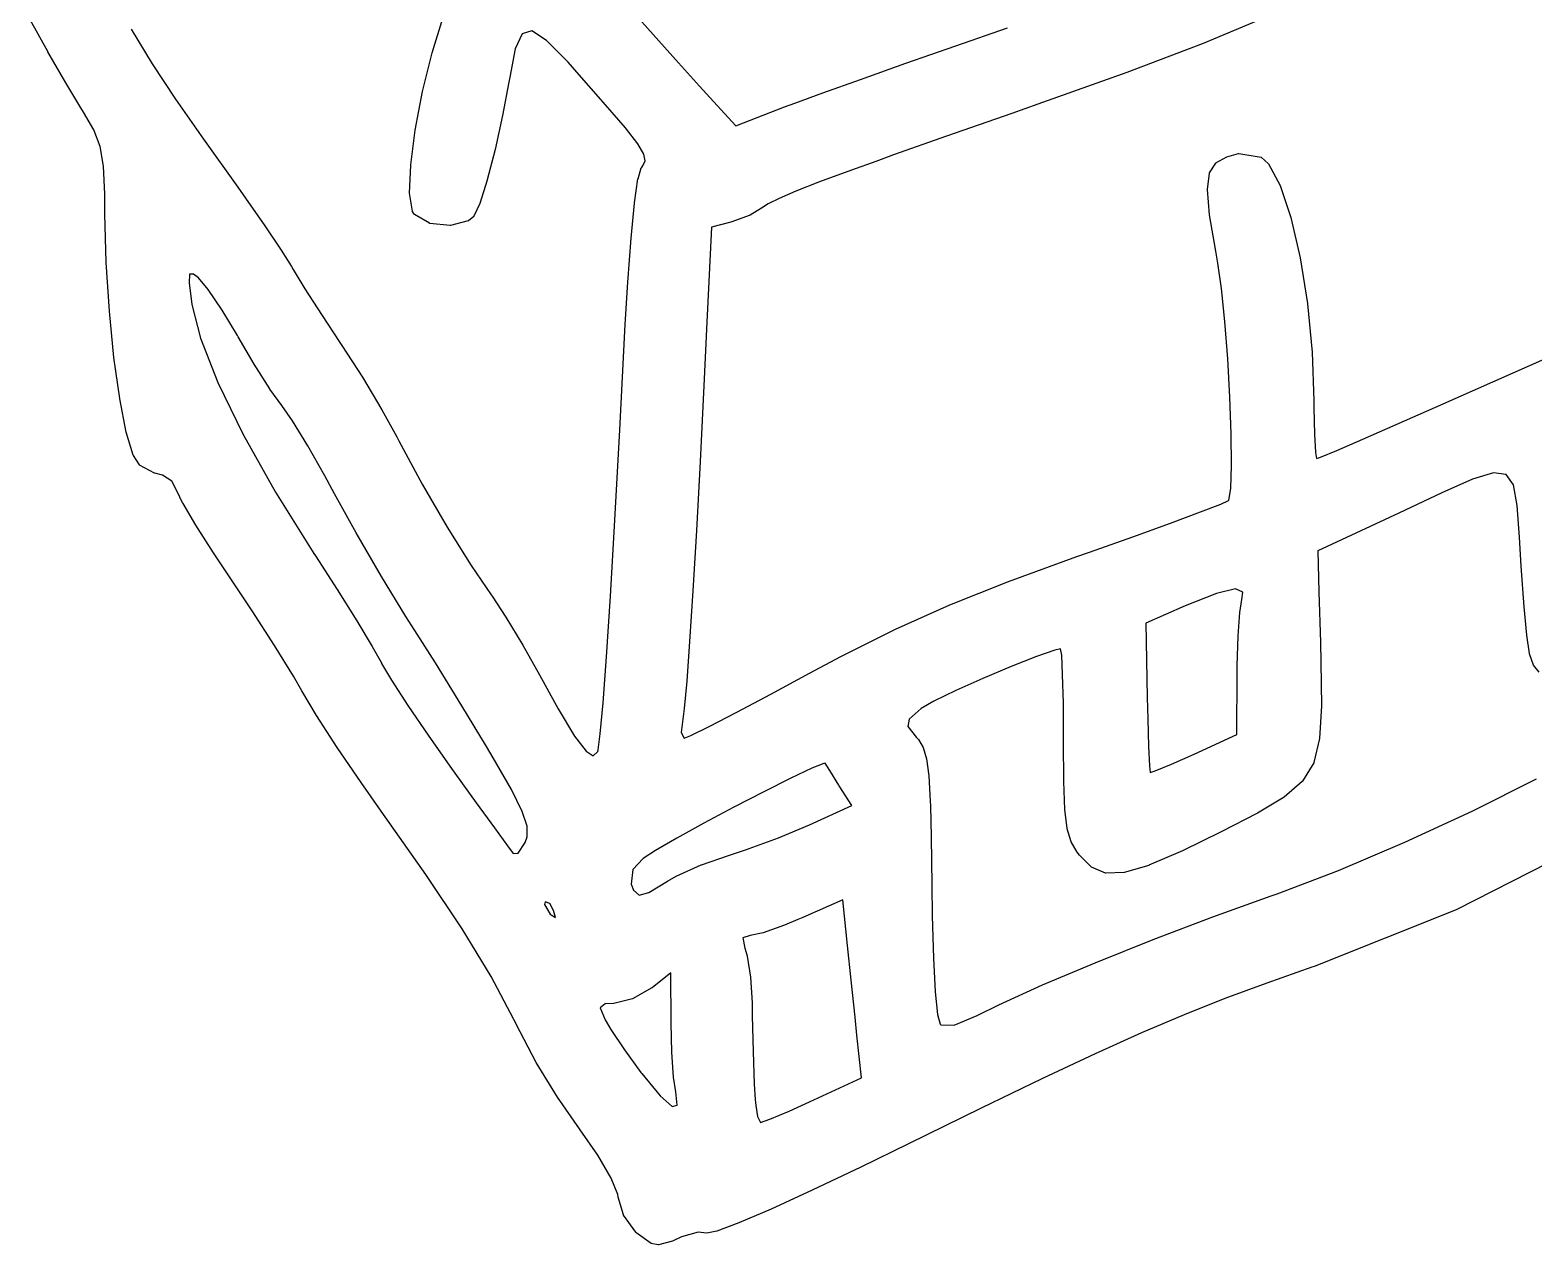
# Model space of a CAD drawing. Extents: x 42 to 258, y -102 to -28.
# Drawn here: x 148.37 to 161.02, y -67 to -56.78 of the extents above; entities that cross this region are included whole.
import ezdxf

# ---------------------------------------------------------------- set-up
doc = ezdxf.new("R2010")
doc.units = 0
doc.header["$MEASUREMENT"] = 0
doc.layers.add('BLACK', color=7, linetype='CONTINUOUS')

msp = doc.modelspace()

# ---------------------------------------------------------------- linework, layer by layer
at = {"layer": 'Black'}
for p, q in [((153.396, -56.5722), (153.612, -56.8151)), ((148.521, -56.9586), (148.371, -56.6921)), ((149.22, -56.7692), (149.399, -57.0606)), ((151.751, -56.969), (151.845, -56.6693)), ((156.155, -56.9093), (156.589, -56.7578)), ((158.792, -56.6585), (158.236, -56.8892)), ((152.509, -56.8078), (152.451, -56.9355)), ((152.59, -56.7848), (152.509, -56.8078)), ((152.714, -56.8641), (152.59, -56.7848)), ((152.895, -57.0483), (152.714, -56.8641)), ((153.612, -56.8151), (153.824, -57.0528)), ((158.236, -56.8893), (157.594, -57.1342)), ((158.236, -56.8892), (158.236, -56.8892)), ((158.236, -56.8892), (158.236, -56.8893)), ((148.521, -56.9587), (148.521, -56.9586)), ((148.673, -57.2216), (148.521, -56.9587)), ((148.521, -56.9587), (148.521, -56.9587)), ((151.671, -57.2945), (151.751, -56.9693)), ((151.751, -56.9692), (151.751, -56.969)), ((151.751, -56.9693), (151.751, -56.9692)), ((152.451, -56.9355), (152.405, -57.1726)), ((155.736, -57.0566), (156.155, -56.9093)), ((156.155, -56.9093), (156.155, -56.9093)), ((156.155, -56.9093), (156.155, -56.9093)), ((149.399, -57.0606), (149.595, -57.3585)), ((152.969, -57.1307), (152.895, -57.0483)), ((153.211, -57.4046), (152.969, -57.1307)), ((153.824, -57.0528), (153.824, -57.0528)), ((153.824, -57.0528), (154.001, -57.2496)), ((155.355, -57.1917), (155.736, -57.0566)), ((155.736, -57.0566), (155.736, -57.0566)), ((155.736, -57.0566), (155.736, -57.0566)), ((157.594, -57.1342), (156.846, -57.4012)), ((157.594, -57.1342), (157.594, -57.1342)), ((157.594, -57.1342), (157.594, -57.1342)), ((148.673, -57.2217), (148.673, -57.2216)), ((148.673, -57.2216), (148.673, -57.2216)), ((148.799, -57.4322), (148.673, -57.2217)), ((152.398, -57.2166), (152.345, -57.4954)), ((152.405, -57.1726), (152.398, -57.2164)), ((152.398, -57.2164), (152.398, -57.2165)), ((152.398, -57.2165), (152.398, -57.2166)), ((154.001, -57.2496), (154.001, -57.2496)), ((154.001, -57.2496), (154.118, -57.3784)), ((155.036, -57.3062), (155.355, -57.1917)), ((155.355, -57.1917), (155.355, -57.1917)), ((155.355, -57.1917), (155.355, -57.1917)), ((149.595, -57.3585), (149.828, -57.6943)), ((151.61, -57.6179), (151.671, -57.2948)), ((151.671, -57.2947), (151.671, -57.2945)), ((151.671, -57.2948), (151.671, -57.2947)), ((153.378, -57.6001), (153.211, -57.4046)), ((154.118, -57.3784), (154.306, -57.582)), ((154.716, -57.424), (154.801, -57.3921)), ((154.801, -57.3921), (155.036, -57.3062)), ((154.801, -57.3921), (154.801, -57.3921)), ((154.801, -57.3921), (154.801, -57.3921)), ((155.036, -57.3062), (155.036, -57.3062)), ((155.036, -57.3062), (155.036, -57.3062)), ((156.846, -57.4012), (156.627, -57.4775)), ((156.846, -57.4012), (156.846, -57.4012)), ((156.846, -57.4012), (156.846, -57.4012)), ((148.799, -57.4323), (148.799, -57.4322)), ((148.799, -57.4322), (148.799, -57.4322)), ((148.82, -57.4666), (148.799, -57.4323)), ((148.907, -57.6165), (148.82, -57.4666)), ((152.345, -57.4956), (152.281, -57.7802)), ((152.345, -57.4954), (152.345, -57.4955)), ((152.345, -57.4955), (152.345, -57.4956)), ((154.306, -57.582), (154.716, -57.424)), ((154.716, -57.424), (154.716, -57.424)), ((154.716, -57.424), (154.716, -57.424)), ((156.627, -57.4775), (156.076, -57.6701)), ((148.96, -57.7554), (148.907, -57.6165)), ((151.572, -57.9116), (151.61, -57.6182)), ((151.61, -57.618), (151.61, -57.6179)), ((151.61, -57.6182), (151.61, -57.618)), ((153.482, -57.7333), (153.378, -57.6001)), ((148.988, -57.9227), (148.96, -57.7554)), ((149.828, -57.6943), (149.828, -57.6943)), ((149.828, -57.6943), (150.118, -58.0996)), ((152.281, -57.7803), (152.214, -58.0381)), ((152.281, -57.7802), (152.281, -57.7803)), ((152.281, -57.7803), (152.281, -57.7803)), ((153.533, -57.82), (153.482, -57.7333)), ((156.076, -57.6701), (155.631, -57.8276)), ((156.076, -57.6701), (156.076, -57.6701)), ((151.562, -58.1482), (151.572, -57.912)), ((151.572, -57.9118), (151.572, -57.9116)), ((151.572, -57.912), (151.572, -57.9118)), ((153.512, -57.9352), (153.525, -57.9186)), ((153.525, -57.9186), (153.544, -57.8758)), ((153.544, -57.8758), (153.533, -57.82)), ((155.482, -57.8811), (155.279, -57.9544)), ((155.631, -57.8276), (155.482, -57.8811)), ((155.482, -57.8811), (155.482, -57.8811)), ((158.289, -57.9784), (158.341, -57.8952)), ((158.341, -57.8952), (158.342, -57.895)), ((158.342, -57.8943), (158.343, -57.894)), ((158.342, -57.8947), (158.342, -57.8943)), ((158.342, -57.895), (158.342, -57.8947)), ((158.343, -57.8936), (158.434, -57.8426)), ((158.343, -57.8938), (158.343, -57.8936)), ((158.343, -57.894), (158.343, -57.8938)), ((158.434, -57.8426), (158.435, -57.8424)), ((158.435, -57.8421), (158.533, -57.816)), ((158.435, -57.8424), (158.435, -57.8421)), ((158.533, -57.816), (158.533, -57.8159)), ((158.533, -57.8159), (158.533, -57.8159)), ((158.533, -57.8159), (158.534, -57.8159)), ((158.534, -57.8159), (158.535, -57.8158)), ((158.535, -57.8158), (158.535, -57.8158)), ((158.535, -57.8158), (158.535, -57.8158)), ((158.535, -57.8158), (158.722, -57.8451)), ((158.722, -57.8451), (158.722, -57.8453)), ((158.722, -57.8453), (158.723, -57.8454)), ((158.723, -57.8454), (158.723, -57.8455)), ((158.723, -57.8455), (158.723, -57.8456)), ((158.723, -57.8456), (158.724, -57.846)), ((158.724, -57.846), (158.724, -57.8463)), ((158.724, -57.8463), (158.785, -57.9022)), ((158.785, -57.9022), (158.786, -57.9029)), ((158.786, -57.9029), (158.786, -57.9035)), ((158.786, -57.9035), (158.882, -58.0831)), ((148.999, -58.1578), (148.988, -57.9227)), ((152.214, -58.0383), (152.152, -58.2364)), ((152.214, -58.0381), (152.214, -58.0382)), ((152.214, -58.0382), (152.214, -58.0383)), ((153.454, -58.2314), (153.483, -58.0294)), ((153.483, -58.0294), (153.484, -58.0291)), ((153.484, -58.0287), (153.511, -57.9368)), ((153.484, -58.0291), (153.484, -58.0287)), ((153.511, -57.936), (153.512, -57.9353)), ((153.511, -57.9367), (153.511, -57.936)), ((153.511, -57.9368), (153.511, -57.9367)), ((153.511, -57.9368), (153.511, -57.9368)), ((153.512, -57.9353), (153.512, -57.9352)), ((153.512, -57.9352), (153.512, -57.9352)), ((155.279, -57.9544), (155.009, -58.0546)), ((155.279, -57.9544), (155.279, -57.9544)), ((158.271, -58.1172), (158.288, -57.9805)), ((158.288, -57.9788), (158.289, -57.9786)), ((158.288, -57.9794), (158.288, -57.9788)), ((158.288, -57.98), (158.288, -57.9794)), ((158.288, -57.9803), (158.288, -57.98)), ((158.288, -57.9805), (158.288, -57.9803)), ((158.289, -57.9786), (158.289, -57.9784)), ((149, -58.3214), (148.999, -58.1578)), ((150.118, -58.0996), (150.118, -58.0996)), ((150.118, -58.0996), (150.183, -58.1904)), ((151.562, -58.1487), (151.562, -58.1482)), ((151.562, -58.1492), (151.562, -58.1487)), ((151.587, -58.3005), (151.562, -58.1492)), ((154.81, -58.1327), (154.67, -58.1927)), ((155.009, -58.0546), (154.81, -58.1327)), ((158.271, -58.1177), (158.271, -58.1172)), ((158.271, -58.1182), (158.271, -58.1177)), ((158.29, -58.3297), (158.271, -58.1182)), ((158.882, -58.0831), (158.882, -58.0835)), ((158.882, -58.0835), (158.882, -58.0838)), ((158.882, -58.0838), (158.972, -58.3541)), ((150.183, -58.1904), (150.183, -58.1904)), ((150.183, -58.1904), (150.183, -58.1904)), ((150.183, -58.1904), (150.346, -58.4245)), ((152.152, -58.237), (152.103, -58.3427)), ((152.152, -58.2364), (152.152, -58.2367)), ((152.152, -58.2367), (152.152, -58.237)), ((153.425, -58.5269), (153.454, -58.2317)), ((153.454, -58.2316), (153.454, -58.2314)), ((153.454, -58.2317), (153.454, -58.2316)), ((154.523, -58.2763), (154.427, -58.3336)), ((154.578, -58.2391), (154.523, -58.2762)), ((154.523, -58.2762), (154.523, -58.2762)), ((154.523, -58.2762), (154.523, -58.2763)), ((154.67, -58.1927), (154.578, -58.2391)), ((149.001, -58.3214), (149, -58.3214)), ((149.011, -58.7315), (149.001, -58.3214)), ((149.001, -58.3214), (149.001, -58.3214)), ((150.346, -58.4245), (150.346, -58.4245)), ((150.346, -58.4245), (150.346, -58.4246)), ((151.587, -58.3006), (151.587, -58.3005)), ((151.587, -58.3014), (151.587, -58.3006)), ((151.587, -58.3006), (151.587, -58.3006)), ((151.587, -58.3022), (151.587, -58.3014)), ((151.587, -58.3023), (151.587, -58.3022)), ((151.587, -58.3022), (151.587, -58.3022)), ((151.602, -58.3268), (151.587, -58.3023)), ((151.602, -58.3271), (151.602, -58.3268)), ((151.602, -58.3274), (151.602, -58.3271)), ((151.602, -58.3277), (151.602, -58.3274)), ((151.603, -58.3281), (151.602, -58.3277)), ((151.603, -58.3283), (151.603, -58.3281)), ((151.603, -58.3286), (151.603, -58.3283)), ((151.73, -58.4025), (151.603, -58.3286)), ((151.73, -58.4026), (151.73, -58.4025)), ((151.73, -58.4025), (151.73, -58.4025)), ((151.731, -58.4028), (151.73, -58.4026)), ((151.732, -58.4031), (151.731, -58.4028)), ((151.903, -58.4215), (151.732, -58.4031)), ((151.732, -58.4031), (151.732, -58.4031)), ((151.732, -58.4031), (151.732, -58.4031)), ((151.904, -58.4214), (151.903, -58.4215)), ((151.903, -58.4215), (151.903, -58.4215)), ((151.903, -58.4215), (151.903, -58.4215)), ((151.905, -58.4214), (151.904, -58.4214)), ((152.056, -58.3821), (151.905, -58.4214)), ((151.905, -58.4214), (151.905, -58.4214)), ((151.905, -58.4214), (151.905, -58.4214)), ((152.057, -58.3817), (152.056, -58.382)), ((152.056, -58.382), (152.056, -58.382)), ((152.056, -58.382), (152.056, -58.3821)), ((152.058, -58.3812), (152.057, -58.3813)), ((152.057, -58.3813), (152.057, -58.3814)), ((152.057, -58.3814), (152.057, -58.3817)), ((152.102, -58.3445), (152.058, -58.3812)), ((152.103, -58.3436), (152.102, -58.3441)), ((152.102, -58.3441), (152.102, -58.3443)), ((152.102, -58.3443), (152.102, -58.3445)), ((152.103, -58.3427), (152.103, -58.3429)), ((152.103, -58.3429), (152.103, -58.3432)), ((152.103, -58.3432), (152.103, -58.3436)), ((154.264, -58.3934), (154.1, -58.4347)), ((154.265, -58.3932), (154.264, -58.3934)), ((154.426, -58.334), (154.265, -58.3932)), ((154.265, -58.3932), (154.265, -58.3932)), ((154.427, -58.3336), (154.426, -58.3338)), ((154.426, -58.3338), (154.426, -58.334)), ((158.29, -58.3299), (158.29, -58.3297)), ((158.29, -58.3301), (158.29, -58.3299)), ((158.341, -58.6379), (158.29, -58.3301)), ((158.972, -58.3541), (158.972, -58.3543)), ((158.972, -58.3543), (158.972, -58.3545)), ((158.972, -58.3545), (159.05, -58.6931)), ((150.346, -58.4246), (150.482, -58.6286)), ((153.397, -58.8986), (153.425, -58.527)), ((153.425, -58.527), (153.425, -58.5269)), ((153.425, -58.527), (153.425, -58.527)), ((154.1, -58.4347), (154.063, -59.2352)), ((150.482, -58.6286), (150.482, -58.6287)), ((150.482, -58.6287), (150.482, -58.6287)), ((150.482, -58.6287), (150.568, -58.7666)), ((158.341, -58.638), (158.341, -58.6379)), ((158.341, -58.6379), (158.341, -58.6379)), ((158.359, -58.7383), (158.341, -58.638)), ((149.011, -58.7316), (149.011, -58.7315)), ((149.011, -58.7317), (149.011, -58.7316)), ((149.038, -59.1421), (149.011, -58.7317)), ((150.568, -58.7666), (150.568, -58.7667)), ((150.568, -58.7667), (150.568, -58.7668)), ((150.568, -58.7668), (150.582, -58.7921)), ((150.582, -58.7921), (150.681, -58.9536)), ((158.391, -58.9516), (158.359, -58.7383)), ((159.05, -58.6931), (159.05, -58.6933)), ((159.05, -58.6933), (159.05, -58.6935)), ((159.05, -58.6935), (159.112, -59.078)), ((149.713, -58.8293), (149.709, -58.9037)), ((149.709, -58.9037), (149.732, -59.086)), ((149.744, -58.8305), (149.713, -58.8293)), ((149.786, -58.8621), (149.744, -58.8305)), ((149.869, -58.9596), (149.786, -58.8621)), ((153.376, -59.2536), (153.397, -58.8987)), ((153.397, -58.8987), (153.397, -58.8986)), ((153.397, -58.8987), (153.397, -58.8987)), ((149.986, -59.1332), (149.869, -58.9596)), ((150.681, -58.9536), (150.821, -59.1708)), ((158.419, -59.2284), (158.391, -58.9516)), ((149.038, -59.1422), (149.038, -59.1421)), ((149.076, -59.5312), (149.038, -59.1422)), ((149.038, -59.1422), (149.038, -59.1422)), ((149.732, -59.086), (149.803, -59.368)), ((150.114, -59.346), (149.986, -59.1332)), ((150.821, -59.1708), (150.976, -59.4042)), ((159.112, -59.078), (159.112, -59.0782)), ((159.112, -59.0782), (159.112, -59.0783)), ((159.112, -59.0783), (159.152, -59.4865)), ((153.33, -60.1389), (153.376, -59.2536)), ((153.376, -59.2536), (153.376, -59.2536)), ((153.376, -59.2536), (153.376, -59.2536)), ((154.063, -59.2352), (154.037, -59.7686)), ((154.063, -59.2352), (154.063, -59.2352)), ((158.443, -59.5421), (158.419, -59.2284)), ((149.803, -59.368), (149.95, -59.7412)), ((150.12, -59.3577), (150.114, -59.346)), ((150.12, -59.3578), (150.12, -59.3577)), ((150.255, -59.5876), (150.12, -59.3578)), ((150.12, -59.3578), (150.12, -59.3578)), ((150.976, -59.4042), (150.976, -59.4042)), ((150.976, -59.4042), (150.993, -59.4301)), ((150.993, -59.4301), (150.993, -59.4301)), ((150.993, -59.4301), (150.993, -59.4301)), ((150.993, -59.4301), (151.165, -59.697)), ((149.076, -59.5313), (149.076, -59.5312)), ((149.076, -59.5314), (149.076, -59.5313)), ((149.125, -59.8773), (149.076, -59.5314)), ((158.46, -59.866), (158.443, -59.5421)), ((159.152, -59.4865), (159.152, -59.4867)), ((159.152, -59.4867), (159.152, -59.4868)), ((159.152, -59.4868), (159.167, -59.8962)), ((160.184, -59.9518), (161.158, -59.521)), ((150.255, -59.5877), (150.255, -59.5876)), ((150.255, -59.5878), (150.255, -59.5877)), ((150.388, -59.796), (150.255, -59.5878)), ((149.95, -59.7412), (150.163, -60.1787)), ((150.388, -59.7961), (150.388, -59.796)), ((150.388, -59.7962), (150.388, -59.7961)), ((150.489, -59.9359), (150.388, -59.7962)), ((151.165, -59.697), (151.165, -59.6971)), ((151.165, -59.6971), (151.165, -59.6972)), ((151.165, -59.6972), (151.33, -59.9716)), ((154.037, -59.7686), (154.005, -60.4064)), ((154.037, -59.7686), (154.037, -59.7686)), ((154.037, -59.7686), (154.037, -59.7686)), ((149.125, -59.8774), (149.125, -59.8773)), ((149.125, -59.8776), (149.125, -59.8774)), ((149.18, -60.1585), (149.125, -59.8776)), ((150.579, -60.0651), (150.489, -59.9359)), ((158.471, -60.1738), (158.46, -59.866)), ((159.167, -59.8962), (159.167, -59.8963)), ((159.167, -59.8963), (159.167, -59.8964)), ((159.167, -59.8964), (159.167, -59.9544)), ((150.706, -60.2734), (150.579, -60.0651)), ((151.33, -59.9716), (151.33, -59.9717)), ((151.33, -59.9717), (151.33, -59.9718)), ((151.33, -59.9718), (151.455, -60.1983)), ((159.167, -59.9544), (159.172, -60.175)), ((159.859, -60.0946), (160.184, -59.9518)), ((149.18, -60.1587), (149.18, -60.1585)), ((149.18, -60.159), (149.18, -60.1587)), ((149.239, -60.3532), (149.18, -60.159)), ((150.163, -60.1787), (150.435, -60.6637)), ((153.288, -60.9004), (153.33, -60.1389)), ((158.474, -60.4386), (158.471, -60.1738)), ((159.172, -60.175), (159.18, -60.3295)), ((159.578, -60.2174), (159.859, -60.0946)), ((159.859, -60.0946), (159.859, -60.0946)), ((150.85, -60.5263), (150.706, -60.2734)), ((151.455, -60.1983), (151.455, -60.1984)), ((151.455, -60.1984), (151.455, -60.1985)), ((151.455, -60.1985), (151.473, -60.2326)), ((151.473, -60.2326), (151.668, -60.596)), ((159.221, -60.3697), (159.359, -60.312)), ((159.359, -60.312), (159.578, -60.2174)), ((159.359, -60.312), (159.359, -60.312)), ((159.578, -60.2174), (159.578, -60.2174)), ((149.239, -60.3538), (149.239, -60.3532)), ((149.24, -60.3544), (149.239, -60.3538)), ((149.29, -60.4353), (149.24, -60.3544)), ((149.291, -60.4356), (149.29, -60.4353)), ((149.291, -60.436), (149.291, -60.4356)), ((149.291, -60.4362), (149.291, -60.436)), ((149.292, -60.4366), (149.291, -60.4362)), ((149.292, -60.4368), (149.292, -60.4366)), ((149.292, -60.437), (149.292, -60.4368)), ((149.418, -60.5046), (149.292, -60.437)), ((154.005, -60.4064), (153.974, -60.985)), ((154.005, -60.4064), (154.005, -60.4064)), ((154.005, -60.4064), (154.005, -60.4064)), ((158.468, -60.6339), (158.474, -60.4386)), ((159.18, -60.3295), (159.189, -60.3817)), ((159.189, -60.3817), (159.221, -60.3697)), ((149.419, -60.5048), (149.418, -60.5046)), ((149.419, -60.505), (149.419, -60.5048)), ((149.485, -60.5202), (149.419, -60.505)), ((149.562, -60.5719), (149.485, -60.5202)), ((149.604, -60.653), (149.562, -60.5719)), ((150.931, -60.6766), (150.85, -60.5263)), ((160.501, -60.5547), (160.242, -60.6705)), ((160.676, -60.5005), (160.501, -60.5547)), ((160.783, -60.5144), (160.676, -60.5005)), ((160.844, -60.6026), (160.783, -60.5144)), ((149.656, -60.759), (149.604, -60.653)), ((150.435, -60.6637), (150.756, -61.1795)), ((150.931, -60.6767), (150.931, -60.6766)), ((150.931, -60.6766), (150.931, -60.6766)), ((151.112, -61.0055), (150.931, -60.6767)), ((151.668, -60.596), (151.878, -60.9585)), ((158.451, -60.7322), (158.468, -60.6339)), ((160.242, -60.6705), (159.882, -60.84)), ((160.875, -60.7765), (160.844, -60.6026)), ((149.657, -60.7592), (149.656, -60.759)), ((149.657, -60.7594), (149.657, -60.7592)), ((149.765, -60.9418), (149.657, -60.7594)), ((158.214, -60.8301), (158.383, -60.7649)), ((158.383, -60.7649), (158.449, -60.7352)), ((158.449, -60.7352), (158.451, -60.7322)), ((160.895, -61.0435), (160.875, -60.7765)), ((149.765, -60.9419), (149.765, -60.9418)), ((149.913, -61.1732), (149.765, -60.9419)), ((149.765, -60.9419), (149.765, -60.9419)), ((153.251, -61.5374), (153.288, -60.9004)), ((157.643, -61.0383), (157.961, -60.9235)), ((157.961, -60.9235), (158.214, -60.8301)), ((157.961, -60.9235), (157.961, -60.9235)), ((159.882, -60.84), (159.2, -61.1576)), ((159.882, -60.84), (159.882, -60.84)), ((159.882, -60.84), (159.882, -60.84)), ((151.113, -61.0056), (151.112, -61.0055)), ((151.326, -61.372), (151.113, -61.0056)), ((151.113, -61.0056), (151.113, -61.0056)), ((151.878, -60.9585), (152.079, -61.282)), ((153.974, -60.985), (153.944, -61.4932)), ((153.974, -60.985), (153.974, -60.985)), ((153.974, -60.985), (153.974, -60.985)), ((157.279, -61.1678), (157.643, -61.0383)), ((157.643, -61.0383), (157.643, -61.0383)), ((160.91, -61.2874), (160.895, -61.0435)), ((149.913, -61.1733), (149.913, -61.1732)), ((149.913, -61.1732), (149.913, -61.1732)), ((150.048, -61.3761), (149.913, -61.1733)), ((150.756, -61.1795), (150.77, -61.1999)), ((150.77, -61.1999), (150.77, -61.1999)), ((150.77, -61.1999), (150.77, -61.1999)), ((150.77, -61.1999), (150.952, -61.4833)), ((156.599, -61.4139), (157.173, -61.205)), ((157.173, -61.205), (157.279, -61.1678)), ((157.173, -61.205), (157.173, -61.205)), ((157.173, -61.205), (157.173, -61.205)), ((157.279, -61.1678), (157.279, -61.1678)), ((159.2, -61.1576), (159.209, -61.5009)), ((152.079, -61.282), (152.248, -61.5286)), ((160.934, -61.6291), (160.91, -61.2874)), ((160.91, -61.2874), (160.91, -61.2874)), ((160.91, -61.2874), (160.91, -61.2874)), ((150.239, -61.6615), (150.048, -61.3761)), ((151.532, -61.7094), (151.326, -61.372)), ((151.326, -61.372), (151.326, -61.372)), ((151.326, -61.372), (151.326, -61.372)), ((156.105, -61.6114), (156.599, -61.4139)), ((156.599, -61.4139), (156.599, -61.4139)), ((156.599, -61.4139), (156.599, -61.4139)), ((150.952, -61.4833), (150.952, -61.4833)), ((150.952, -61.4833), (150.952, -61.4834)), ((150.952, -61.4834), (151.118, -61.747)), ((152.248, -61.5286), (152.257, -61.5397)), ((152.257, -61.5397), (152.257, -61.5398)), ((152.257, -61.5398), (152.257, -61.5399)), ((152.257, -61.5399), (152.373, -61.7151)), ((153.218, -62.0496), (153.251, -61.5374)), ((153.251, -61.5374), (153.251, -61.5374)), ((153.944, -61.4932), (153.917, -61.9196)), ((153.944, -61.4932), (153.944, -61.4932)), ((153.944, -61.4932), (153.944, -61.4932)), ((158.347, -61.5151), (158.085, -61.6202)), ((158.507, -61.4776), (158.347, -61.5151)), ((158.569, -61.5042), (158.507, -61.4776)), ((158.543, -61.6758), (158.561, -61.5677)), ((158.561, -61.5677), (158.569, -61.5042)), ((159.209, -61.5009), (159.221, -61.929)), ((150.426, -61.9543), (150.239, -61.6615)), ((151.532, -61.7095), (151.532, -61.7094)), ((151.532, -61.7094), (151.532, -61.7094)), ((151.582, -61.7882), (151.532, -61.7095)), ((155.649, -61.8161), (156.105, -61.6114)), ((156.105, -61.6114), (156.105, -61.6114)), ((156.105, -61.6114), (156.105, -61.6114)), ((158.085, -61.6202), (157.753, -61.7663)), ((158.529, -61.8735), (158.543, -61.6763)), ((158.543, -61.676), (158.543, -61.6758)), ((158.543, -61.6763), (158.543, -61.676)), ((160.934, -61.6292), (160.934, -61.6291)), ((160.934, -61.6291), (160.934, -61.6291)), ((160.956, -61.8665), (160.934, -61.6292)), ((151.118, -61.747), (151.118, -61.747)), ((151.118, -61.747), (151.118, -61.7471)), ((151.118, -61.7471), (151.248, -61.9623)), ((151.78, -62.1006), (151.582, -61.7882)), ((152.373, -61.7151), (152.373, -61.7152)), ((152.373, -61.7152), (152.373, -61.7153)), ((152.373, -61.7153), (152.516, -61.9516)), ((155.189, -62.0466), (155.649, -61.8161)), ((155.649, -61.8161), (155.649, -61.8161)), ((155.649, -61.8161), (155.649, -61.8161)), ((157.753, -61.7663), (157.766, -62.392)), ((150.585, -62.2121), (150.426, -61.9543)), ((151.248, -61.9623), (151.248, -61.9623)), ((151.248, -61.9623), (151.248, -61.9624)), ((151.248, -61.9624), (151.326, -62.1005)), ((152.516, -61.9516), (152.516, -61.9516)), ((152.516, -61.9516), (152.516, -61.9517)), ((152.516, -61.9517), (152.656, -62.2012)), ((153.917, -61.9197), (153.893, -62.253)), ((153.917, -61.9196), (153.917, -61.9196)), ((153.917, -61.9196), (153.917, -61.9197)), ((158.521, -62.1221), (158.529, -61.8737)), ((158.529, -61.8736), (158.529, -61.8735)), ((158.529, -61.8737), (158.529, -61.8736)), ((159.221, -61.929), (159.221, -61.929)), ((159.221, -61.929), (159.221, -61.929)), ((159.221, -61.929), (159.225, -62.0931)), ((160.956, -61.8666), (160.956, -61.8665)), ((160.956, -61.8668), (160.956, -61.8666)), ((160.981, -62.0221), (160.956, -61.8668)), ((153.19, -62.4365), (153.218, -62.0496)), ((154.925, -62.1876), (155.189, -62.0466)), ((155.189, -62.0466), (155.189, -62.0466)), ((155.189, -62.0466), (155.189, -62.0466)), ((156.833, -62.046), (156.62, -62.1304)), ((156.988, -61.9925), (156.833, -62.046)), ((157.037, -61.982), (156.988, -61.9925)), ((157.046, -62.036), (157.037, -61.982)), ((157.054, -62.1979), (157.046, -62.036)), ((160.981, -62.0225), (160.981, -62.0221)), ((160.981, -62.023), (160.981, -62.0225)), ((161.014, -62.1186), (160.981, -62.023)), ((150.656, -62.3359), (150.585, -62.2121)), ((151.326, -62.1005), (151.326, -62.1006)), ((151.326, -62.1006), (151.326, -62.1007)), ((151.326, -62.1007), (151.327, -62.1039)), ((151.327, -62.1039), (151.41, -62.2441)), ((152.002, -62.4597), (151.78, -62.1006)), ((152.656, -62.2012), (152.656, -62.2013)), ((152.656, -62.2013), (152.656, -62.2013)), ((152.656, -62.2013), (152.812, -62.4876)), ((154.6, -62.3628), (154.925, -62.1876)), ((154.925, -62.1876), (154.925, -62.1876)), ((154.925, -62.1876), (154.925, -62.1876)), ((156.62, -62.1304), (156.383, -62.2309)), ((157.06, -62.4388), (157.054, -62.1979)), ((158.519, -62.703), (158.521, -62.1875)), ((158.521, -62.1222), (158.521, -62.1221)), ((158.521, -62.1875), (158.521, -62.1222)), ((158.521, -62.1222), (158.521, -62.1222)), ((158.521, -62.1875), (158.521, -62.1875)), ((158.521, -62.1875), (158.521, -62.1875)), ((159.225, -62.0931), (159.225, -62.0931)), ((159.225, -62.0931), (159.225, -62.0931)), ((159.225, -62.0931), (159.23, -62.4609)), ((161.014, -62.1193), (161.014, -62.1186)), ((161.014, -62.1201), (161.014, -62.1193)), ((161.061, -62.1785), (161.014, -62.1201)), ((150.656, -62.336), (150.656, -62.3359)), ((150.656, -62.3359), (150.656, -62.3359)), ((150.779, -62.541), (150.656, -62.336)), ((151.41, -62.2441), (151.548, -62.4574)), ((153.893, -62.2531), (153.872, -62.4821)), ((153.893, -62.253), (153.893, -62.2531)), ((153.893, -62.2531), (153.893, -62.2531)), ((156.156, -62.3331), (155.972, -62.4225)), ((156.383, -62.2309), (156.156, -62.3331)), ((151.548, -62.4574), (151.723, -62.7152)), ((152.208, -62.8022), (152.002, -62.4597)), ((153.166, -62.6975), (153.19, -62.4365)), ((154.313, -62.5147), (154.6, -62.3628)), ((154.6, -62.3628), (154.6, -62.3628)), ((155.972, -62.4225), (155.865, -62.4845)), ((157.062, -62.7341), (157.06, -62.4388)), ((157.766, -62.392), (157.766, -62.392)), ((157.766, -62.392), (157.77, -62.5704)), ((159.23, -62.4612), (159.214, -62.7345)), ((159.23, -62.4609), (159.23, -62.461)), ((159.23, -62.461), (159.23, -62.4612)), ((150.779, -62.5411), (150.779, -62.541)), ((150.953, -62.8103), (150.779, -62.5411)), ((150.779, -62.5411), (150.779, -62.5411)), ((152.812, -62.4876), (152.949, -62.7153)), ((153.856, -62.5958), (153.845, -62.6857)), ((153.872, -62.4824), (153.856, -62.5958)), ((153.872, -62.4821), (153.872, -62.4823)), ((153.872, -62.4823), (153.872, -62.4824)), ((154.082, -62.6335), (154.313, -62.5147)), ((155.763, -62.572), (155.753, -62.6344)), ((155.865, -62.4845), (155.763, -62.572)), ((157.77, -62.5704), (157.777, -62.8044)), ((151.723, -62.7152), (151.916, -62.9891)), ((152.949, -62.7153), (153.046, -62.8437)), ((153.147, -62.8319), (153.166, -62.6975)), ((153.845, -62.6857), (153.871, -62.7317)), ((153.871, -62.7317), (153.927, -62.7094)), ((153.927, -62.7094), (154.082, -62.6335)), ((155.753, -62.6344), (155.826, -62.7277)), ((158.159, -62.867), (158.519, -62.703)), ((150.953, -62.8104), (150.953, -62.8103)), ((150.953, -62.8103), (150.953, -62.8103)), ((151.154, -63.106), (150.953, -62.8104)), ((152.266, -62.8991), (152.208, -62.8022)), ((152.208, -62.8022), (152.208, -62.8022)), ((153.046, -62.8437), (153.107, -62.8809)), ((153.107, -62.8809), (153.144, -62.844)), ((153.144, -62.844), (153.147, -62.8319)), ((155.826, -62.7277), (155.841, -62.7446)), ((155.841, -62.7446), (155.841, -62.745)), ((155.841, -62.745), (155.841, -62.7453)), ((155.841, -62.7453), (155.881, -62.8103)), ((155.881, -62.8103), (155.881, -62.8109)), ((155.881, -62.8109), (155.881, -62.8114)), ((155.881, -62.8114), (155.909, -62.906)), ((157.062, -62.7612), (157.062, -62.7341)), ((157.064, -63.0978), (157.062, -62.7612)), ((157.062, -62.7612), (157.062, -62.7612)), ((157.062, -62.7612), (157.062, -62.7612)), ((157.777, -62.8044), (157.784, -62.9662)), ((159.214, -62.7354), (159.165, -62.9381)), ((159.214, -62.7345), (159.214, -62.735)), ((159.214, -62.735), (159.214, -62.7354)), ((152.418, -63.1655), (152.266, -62.8991)), ((152.266, -62.8991), (152.266, -62.8991)), ((155.046, -62.9451), (154.945, -62.9863)), ((155.057, -62.9443), (155.046, -62.9451)), ((155.095, -63.0048), (155.057, -62.9443)), ((155.909, -62.906), (155.909, -62.9064)), ((155.909, -62.9064), (155.91, -62.9068)), ((155.91, -62.9068), (155.929, -63.0503)), ((157.784, -62.9662), (157.79, -63.0223)), ((157.833, -63.0081), (157.969, -62.9514)), ((157.969, -62.9514), (158.159, -62.867)), ((159.165, -62.9395), (159.07, -63.0953)), ((159.165, -62.9381), (159.165, -62.9388)), ((159.165, -62.9388), (159.165, -62.9395)), ((151.916, -62.9891), (151.943, -63.0263)), ((151.943, -63.0263), (151.943, -63.0263)), ((151.943, -63.0263), (152.123, -63.2768)), ((154.768, -63.0703), (154.542, -63.1841)), ((154.945, -62.9863), (154.768, -63.0703)), ((155.173, -63.1281), (155.095, -63.0048)), ((155.095, -63.0048), (155.095, -63.0048)), ((155.929, -63.0503), (155.929, -63.0505)), ((155.929, -63.0505), (155.929, -63.0507)), ((155.929, -63.0507), (155.941, -63.2628)), ((157.064, -63.0979), (157.064, -63.0978)), ((157.064, -63.098), (157.064, -63.0979)), ((157.073, -63.3333), (157.064, -63.098)), ((157.79, -63.0223), (157.833, -63.0081)), ((159.069, -63.0965), (158.917, -63.2293)), ((159.07, -63.0959), (159.069, -63.0965)), ((159.07, -63.0953), (159.07, -63.0959)), ((160.498, -63.3468), (161.04, -63.0752)), ((151.154, -63.1061), (151.154, -63.106)), ((151.323, -63.346), (151.154, -63.1061)), ((151.154, -63.1061), (151.154, -63.1061)), ((152.51, -63.3491), (152.418, -63.1655)), ((154.542, -63.1841), (154.29, -63.3146)), ((155.176, -63.1334), (155.173, -63.1281)), ((155.28, -63.2991), (155.176, -63.1334)), ((158.916, -63.2298), (158.693, -63.3632)), ((158.917, -63.2293), (158.916, -63.2295)), ((158.916, -63.2295), (158.916, -63.2298)), ((151.7, -63.8795), (151.323, -63.346)), ((151.323, -63.346), (151.323, -63.346)), ((152.123, -63.2768), (152.123, -63.2768)), ((152.123, -63.2768), (152.276, -63.4875)), ((152.551, -63.4735), (152.51, -63.3491)), ((154.29, -63.3146), (154.038, -63.4489)), ((154.926, -63.4608), (155.28, -63.2991)), ((155.941, -63.2628), (155.941, -63.2629)), ((155.941, -63.2629), (155.941, -63.263)), ((155.941, -63.263), (155.942, -63.3012)), ((155.942, -63.3012), (155.942, -63.3012)), ((155.942, -63.3012), (155.949, -63.5631)), ((157.073, -63.3335), (157.073, -63.3333)), ((157.073, -63.3337), (157.073, -63.3335)), ((157.092, -63.4936), (157.073, -63.3337)), ((159.932, -63.6088), (160.498, -63.3468)), ((152.551, -63.5629), (152.551, -63.4735)), ((153.986, -63.4771), (153.81, -63.574)), ((154.038, -63.4489), (153.986, -63.4771)), ((154.665, -63.5709), (154.926, -63.4608)), ((158.693, -63.3634), (158.387, -63.5213)), ((158.693, -63.3632), (158.693, -63.3633)), ((158.693, -63.3633), (158.693, -63.3634)), ((152.276, -63.4875), (152.276, -63.4875)), ((152.276, -63.4875), (152.385, -63.6373)), ((152.535, -63.6104), (152.551, -63.5629)), ((153.81, -63.574), (153.631, -63.6771)), ((154.388, -63.6733), (154.665, -63.5709)), ((155.949, -63.5631), (155.949, -63.5631)), ((155.949, -63.5631), (155.949, -63.5631)), ((155.949, -63.5631), (155.953, -63.9707)), ((157.092, -63.494), (157.092, -63.4936)), ((157.093, -63.4945), (157.092, -63.494)), ((157.125, -63.6046), (157.093, -63.4945)), ((157.126, -63.6051), (157.125, -63.6046)), ((157.126, -63.6057), (157.126, -63.6051)), ((157.176, -63.6918), (157.126, -63.6057)), ((158.387, -63.5213), (158.062, -63.6813)), ((158.387, -63.5213), (158.387, -63.5213)), ((158.387, -63.5213), (158.387, -63.5213)), ((159.375, -63.8457), (159.932, -63.6088)), ((161.531, -63.5828), (160.364, -64.1777)), ((152.385, -63.6373), (152.434, -63.7028)), ((152.434, -63.7028), (152.474, -63.6989)), ((152.474, -63.6989), (152.535, -63.6104)), ((153.631, -63.6771), (153.527, -63.7447)), ((154.016, -63.7991), (154.245, -63.7191)), ((154.245, -63.719), (154.388, -63.6733)), ((154.245, -63.7191), (154.245, -63.719)), ((154.245, -63.7191), (154.245, -63.7191)), ((157.176, -63.6921), (157.176, -63.6918)), ((157.176, -63.6923), (157.176, -63.6921)), ((157.195, -63.7167), (157.176, -63.6923)), ((157.195, -63.7169), (157.195, -63.7167)), ((157.195, -63.7172), (157.195, -63.7169)), ((157.296, -63.8175), (157.195, -63.7172)), ((158.062, -63.6814), (157.78, -63.8026)), ((158.062, -63.6813), (158.062, -63.6813)), ((158.062, -63.6813), (158.062, -63.6814)), ((153.44, -63.8376), (153.425, -63.9622)), ((153.527, -63.7447), (153.44, -63.8376)), ((153.805, -63.894), (154.015, -63.7993)), ((154.015, -63.7993), (154.016, -63.7993)), ((154.016, -63.7993), (154.016, -63.7991)), ((157.296, -63.8176), (157.296, -63.8175)), ((157.296, -63.8181), (157.296, -63.8176)), ((157.296, -63.8176), (157.296, -63.8176)), ((157.297, -63.8185), (157.296, -63.8181)), ((157.297, -63.8186), (157.297, -63.8185)), ((157.297, -63.8185), (157.297, -63.8185)), ((157.415, -63.8681), (157.297, -63.8186)), ((157.78, -63.8028), (157.572, -63.864)), ((157.78, -63.8026), (157.78, -63.8027)), ((157.78, -63.8027), (157.78, -63.8028)), ((158.859, -64.0419), (159.375, -63.8457)), ((152.004, -64.337), (151.7, -63.8795)), ((153.425, -63.9622), (153.446, -64.0113)), ((153.575, -64.0299), (153.731, -63.9359)), ((153.731, -63.9358), (153.804, -63.8942)), ((153.731, -63.9359), (153.731, -63.9358)), ((153.731, -63.9358), (153.731, -63.9358)), ((153.804, -63.8942), (153.805, -63.8941)), ((153.805, -63.8941), (153.805, -63.894)), ((155.953, -63.9707), (155.953, -63.9707)), ((155.953, -63.9707), (155.956, -64.2268)), ((157.415, -63.8682), (157.415, -63.8681)), ((157.415, -63.8683), (157.415, -63.8682)), ((157.416, -63.8684), (157.415, -63.8683)), ((157.417, -63.8685), (157.416, -63.8684)), ((157.57, -63.8642), (157.417, -63.8685)), ((157.417, -63.8685), (157.417, -63.8685)), ((157.417, -63.8685), (157.417, -63.8685)), ((157.571, -63.8641), (157.57, -63.8642)), ((157.572, -63.864), (157.571, -63.8641)), ((152.702, -64.1084), (152.697, -64.1313)), ((152.742, -64.1246), (152.702, -64.1084)), ((153.446, -64.0113), (153.492, -64.0528)), ((153.492, -64.0528), (153.575, -64.0299)), ((155.205, -64.093), (154.869, -64.2419)), ((155.245, -64.476), (155.205, -64.093)), ((158.317, -64.2356), (158.807, -64.0601)), ((158.807, -64.0601), (158.859, -64.0419)), ((158.807, -64.0601), (158.807, -64.0601)), ((158.807, -64.0601), (158.807, -64.0601)), ((152.697, -64.1313), (152.745, -64.2123)), ((152.772, -64.1817), (152.742, -64.1246)), ((152.745, -64.2123), (152.753, -64.2197)), ((152.753, -64.2197), (152.788, -64.2428)), ((152.788, -64.2428), (152.772, -64.1817)), ((155.956, -64.2268), (155.967, -64.5829)), ((157.814, -64.4268), (158.317, -64.2356)), ((158.317, -64.2356), (158.317, -64.2356)), ((158.317, -64.2356), (158.317, -64.2356)), ((160.364, -64.1779), (159.17, -64.653)), ((160.364, -64.1777), (160.364, -64.1778)), ((160.364, -64.1778), (160.364, -64.1779)), ((152.247, -64.7374), (152.004, -64.337)), ((154.715, -64.3056), (154.535, -64.3691)), ((154.828, -64.2587), (154.715, -64.3055)), ((154.715, -64.3055), (154.715, -64.3056)), ((154.715, -64.3056), (154.715, -64.3056)), ((154.868, -64.242), (154.828, -64.2587)), ((154.869, -64.2419), (154.868, -64.242)), ((154.869, -64.2419), (154.869, -64.2419)), ((154.425, -64.3938), (154.365, -64.4135)), ((154.365, -64.4135), (154.381, -64.4989)), ((154.535, -64.3693), (154.425, -64.3938)), ((154.535, -64.3691), (154.535, -64.3692)), ((154.535, -64.3692), (154.535, -64.3693)), ((155.275, -64.7676), (155.245, -64.476)), ((155.245, -64.476), (155.245, -64.476)), ((155.245, -64.476), (155.245, -64.476)), ((157.327, -64.6219), (157.814, -64.4268)), ((157.814, -64.4268), (157.814, -64.4268)), ((157.814, -64.4268), (157.814, -64.4268)), ((154.381, -64.4989), (154.401, -64.5652)), ((154.401, -64.5652), (154.401, -64.5656)), ((154.401, -64.5656), (154.401, -64.5659)), ((154.401, -64.5659), (154.428, -64.7427)), ((155.967, -64.5829), (155.982, -64.8662)), ((152.44, -65.0995), (152.247, -64.7374)), ((153.76, -64.7076), (153.601, -64.8328)), ((153.761, -65.1305), (153.76, -64.7076)), ((154.428, -64.7427), (154.428, -64.7429)), ((154.428, -64.7429), (154.428, -64.7431)), ((154.428, -64.7431), (154.442, -64.9602)), ((156.885, -64.8091), (157.327, -64.6219)), ((157.327, -64.6219), (157.327, -64.6219)), ((157.327, -64.6219), (157.327, -64.6219)), ((159.149, -64.6604), (158.771, -64.7934)), ((159.17, -64.6531), (159.149, -64.6604)), ((159.149, -64.6604), (159.149, -64.6604)), ((159.17, -64.653), (159.17, -64.653)), ((159.17, -64.653), (159.17, -64.6531)), ((153.6, -64.8332), (153.438, -64.926)), ((153.601, -64.833), (153.6, -64.8332)), ((153.601, -64.8328), (153.601, -64.833)), ((155.308, -65.0796), (155.275, -64.7676)), ((155.275, -64.7676), (155.275, -64.7676)), ((155.275, -64.7676), (155.275, -64.7676)), ((155.982, -64.8662), (156.002, -65.0582)), ((156.516, -64.9767), (156.884, -64.8091)), ((156.884, -64.8091), (156.884, -64.8091)), ((156.884, -64.8091), (156.885, -64.8091)), ((158.771, -64.7934), (158.419, -64.924)), ((153.207, -64.9685), (153.165, -65.0003)), ((153.165, -65.0003), (153.207, -65.1011)), ((153.278, -64.9655), (153.207, -64.9685)), ((153.279, -64.9654), (153.278, -64.9655)), ((153.437, -64.9266), (153.279, -64.9654)), ((153.279, -64.9654), (153.279, -64.9654)), ((153.438, -64.926), (153.437, -64.9263)), ((153.437, -64.9263), (153.437, -64.9266)), ((154.442, -64.9602), (154.442, -64.9603)), ((154.442, -64.9603), (154.442, -64.9604)), ((154.442, -64.9604), (154.444, -65.0693)), ((156.335, -65.0667), (156.516, -64.9768)), ((156.516, -64.9768), (156.516, -64.9767)), ((156.516, -64.9767), (156.516, -64.9767)), ((158.419, -64.924), (158.075, -65.0608)), ((152.491, -65.2039), (152.44, -65.0995)), ((153.207, -65.1011), (153.256, -65.1827)), ((154.444, -65.0693), (154.444, -65.0693)), ((154.444, -65.0693), (154.452, -65.369)), ((155.324, -65.2303), (155.308, -65.0796)), ((155.308, -65.0796), (155.308, -65.0796)), ((156.002, -65.0582), (156.024, -65.1398)), ((156.141, -65.147), (156.335, -65.0667)), ((158.075, -65.0608), (157.718, -65.2128)), ((152.491, -65.204), (152.491, -65.2039)), ((152.491, -65.2039), (152.491, -65.2039)), ((152.627, -65.4599), (152.491, -65.204)), ((153.256, -65.1827), (153.37, -65.354)), ((153.761, -65.1306), (153.761, -65.1305)), ((153.767, -65.3746), (153.761, -65.1306)), ((153.761, -65.1306), (153.761, -65.1306)), ((155.324, -65.2304), (155.324, -65.2303)), ((155.363, -65.5913), (155.324, -65.2304)), ((156.024, -65.1398), (156.029, -65.1442)), ((156.029, -65.1442), (156.141, -65.147)), ((157.718, -65.2128), (157.327, -65.3885)), ((153.37, -65.354), (153.508, -65.5449)), ((153.767, -65.3747), (153.767, -65.3746)), ((153.767, -65.3748), (153.767, -65.3747)), ((153.782, -65.585), (153.767, -65.3748)), ((154.452, -65.369), (154.452, -65.369)), ((154.452, -65.369), (154.459, -65.6429)), ((152.627, -65.46), (152.627, -65.4599)), ((152.627, -65.4601), (152.627, -65.46)), ((152.807, -65.7521), (152.627, -65.4601)), ((157.327, -65.3885), (156.884, -65.5968)), ((157.327, -65.3885), (157.327, -65.3885)), ((153.508, -65.5449), (153.514, -65.5538)), ((153.514, -65.5538), (153.669, -65.7424)), ((153.782, -65.5852), (153.782, -65.585)), ((153.782, -65.5854), (153.782, -65.5852)), ((153.8, -65.7073), (153.782, -65.5854)), ((154.962, -65.7762), (155.363, -65.5913)), ((156.88, -65.5989), (156.368, -65.8462)), ((156.884, -65.5968), (156.88, -65.5989)), ((156.88, -65.5989), (156.88, -65.5989)), ((156.884, -65.5968), (156.884, -65.5968)), ((152.807, -65.7522), (152.807, -65.7521)), ((152.807, -65.7524), (152.807, -65.7522)), ((152.991, -66.0189), (152.807, -65.7524)), ((153.669, -65.7424), (153.771, -65.8303)), ((153.813, -65.8199), (153.8, -65.7073)), ((154.459, -65.6429), (154.467, -65.7717)), ((153.771, -65.8303), (153.813, -65.8199)), ((154.467, -65.7717), (154.474, -65.8229)), ((154.474, -65.8229), (154.474, -65.8229)), ((154.474, -65.8229), (154.488, -65.9157)), ((154.593, -65.9378), (154.754, -65.8695)), ((154.754, -65.8695), (154.962, -65.7762)), ((154.962, -65.7762), (154.962, -65.7762)), ((156.368, -65.8462), (155.759, -66.1456)), ((154.488, -65.9157), (154.514, -65.9658)), ((154.514, -65.9658), (154.593, -65.9378)), ((152.991, -66.019), (152.991, -66.0189)), ((152.991, -66.0191), (152.991, -66.019)), ((152.998, -66.028), (152.991, -66.0191)), ((153.146, -66.2417), (152.998, -66.028)), ((153.258, -66.4342), (153.146, -66.2417)), ((155.759, -66.1456), (155.358, -66.3413)), ((155.759, -66.1456), (155.759, -66.1456)), ((155.759, -66.1456), (155.759, -66.1456)), ((155.358, -66.3413), (154.949, -66.5355)), ((155.358, -66.3413), (155.358, -66.3413)), ((155.358, -66.3413), (155.358, -66.3413)), ((153.313, -66.571), (153.258, -66.4342)), ((153.316, -66.5941), (153.313, -66.571)), ((153.316, -66.5945), (153.316, -66.5941)), ((153.316, -66.5949), (153.316, -66.5945)), ((153.36, -66.7431), (153.316, -66.5949)), ((154.949, -66.5355), (154.603, -66.6938)), ((154.949, -66.5355), (154.949, -66.5355)), ((154.949, -66.5355), (154.949, -66.5355)), ((153.36, -66.7438), (153.36, -66.7431)), ((153.36, -66.7446), (153.36, -66.7438)), ((153.465, -66.8885), (153.36, -66.7446)), ((154.603, -66.6938), (154.331, -66.8106)), ((154.603, -66.6938), (154.603, -66.6938)), ((154.603, -66.6938), (154.603, -66.6938)), ((153.466, -66.889), (153.465, -66.8885)), ((153.466, -66.8896), (153.466, -66.889)), ((153.593, -66.9822), (153.466, -66.8896)), ((153.988, -66.8881), (153.85, -66.9265)), ((154.061, -66.8976), (153.988, -66.8881)), ((154.146, -66.8806), (154.063, -66.8975)), ((154.147, -66.8804), (154.146, -66.8806)), ((154.331, -66.8107), (154.147, -66.8803)), ((154.147, -66.8803), (154.147, -66.8804)), ((154.331, -66.8106), (154.331, -66.8106)), ((154.331, -66.8106), (154.331, -66.8107)), ((153.593, -66.9823), (153.593, -66.9822)), ((153.593, -66.9824), (153.593, -66.9823)), ((153.594, -66.9827), (153.593, -66.9824)), ((153.595, -66.983), (153.594, -66.9827)), ((153.595, -66.9831), (153.595, -66.983)), ((153.595, -66.983), (153.595, -66.983)), ((153.653, -66.9955), (153.595, -66.9831)), ((153.654, -66.9955), (153.653, -66.9955)), ((153.653, -66.9955), (153.653, -66.9955)), ((153.655, -66.9955), (153.654, -66.9955)), ((153.654, -66.9955), (153.654, -66.9955)), ((153.773, -66.9637), (153.655, -66.9954)), ((153.655, -66.9954), (153.655, -66.9954)), ((153.655, -66.9954), (153.655, -66.9955)), ((153.774, -66.9635), (153.773, -66.9637)), ((153.85, -66.9265), (153.774, -66.9633)), ((153.774, -66.9633), (153.774, -66.9635)), ((154.062, -66.8976), (154.061, -66.8976)), ((154.063, -66.8975), (154.062, -66.8976))]:
    msp.add_line(p, q, dxfattribs=at)

doc.saveas('drawing.dxf')
